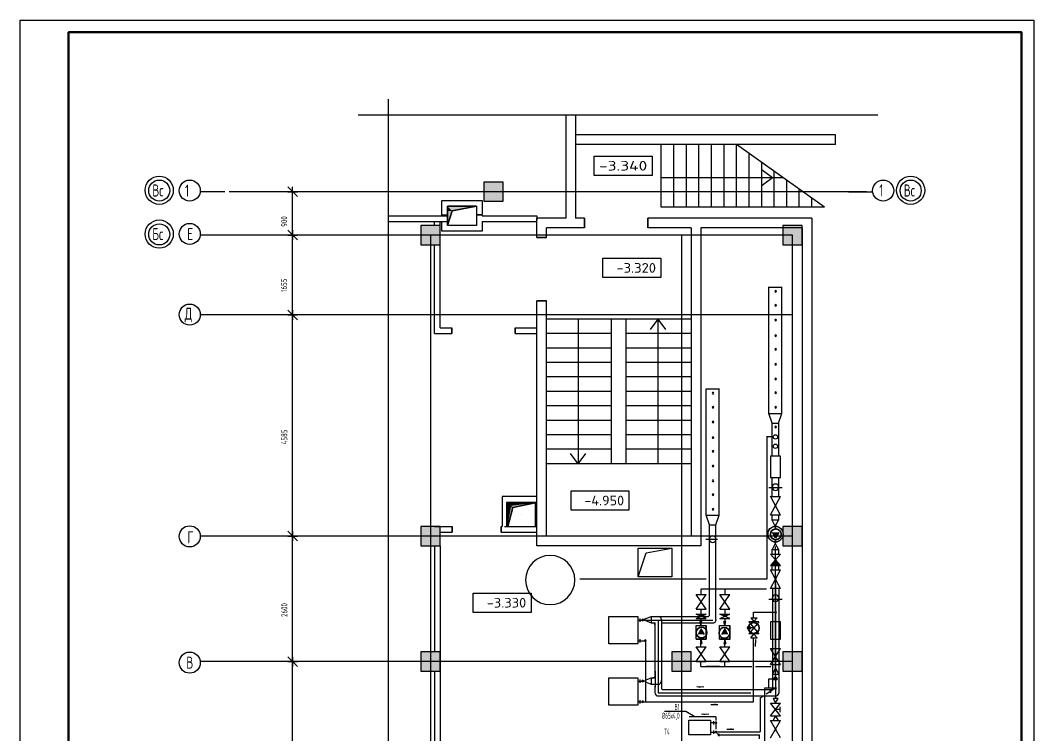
# Model space of a CAD drawing. Extents: x 37 to 1092, y -2983 to -601.
# Drawn here: x 671.6 to 1091.6, y -1895 to -1598.4 of the extents above; entities that cross this region are included whole.
import ezdxf
from ezdxf.enums import TextEntityAlignment as Align

# ---------------------------------------------------------------- set-up
doc = ezdxf.new("R2010")
doc.units = 0
doc.linetypes.add('CENTER', pattern=[20, 15, -1.7, 1.6, -1.7])
doc.linetypes.add('PS-GOST2.303 5', pattern=[24, 20, -1.5, 1, -1.5])
for name, color, linetype in [('0002 Отверстия', 2, 'Continuous'), ('1COL', 7, 'Continuous'), ('1COLS', 7, 'Continuous'), ('1SERV', 7, 'Continuous'), ('1STAIR2D', 8, 'Continuous'), ('1WALL', 7, 'Continuous'), ('1WALLP', 7, 'Continuous'), ('1WALLW', 7, 'Continuous'), ('AXESD', 14, 'Continuous'), ('DUCT-EP4', 7, 'Continuous'), ('FORMAT', 134, 'Continuous'), ('PS_Оси', 7, 'Continuous'), ('АС-пер кирп', 191, 'Continuous'), ('ОВ_Отопление', 6, 'Continuous'), ('Отопление', 7, 'Continuous'), ('ПЛОЩАДИ', 252, 'Continuous')]:
    doc.layers.add(name, color=color, linetype=linetype)
doc.layers.add('задание ЭЛ', color=222, linetype='Continuous', lineweight=35)
doc.styles.add('PStudio', font='cs_gost2304.shx')
doc.styles.add('TXT200', font='TXT.shx', dxfattribs={"width": 0.9, "height": 200})

# ---------------------------------------------------------------- blocks, each defined once
blk = doc.blocks.new('*U55')
at = {"layer": 'DUCT-EP4', "color": 5, "linetype": 'Continuous'}
blk.add_line((-23825, -163790, 3300), (-23825, -163790, 2998), dxfattribs=at)
blk = doc.blocks.new('*U56')
at = {"layer": 'DUCT-EP4', "color": 5, "linetype": 'Continuous'}
for p, q in [((-23525, -163540, 3300), (-24125, -163540, 3300)), ((-24125, -163540, 3300), (-24125, -164040, 3300)), ((-24121, -163543, 3300), (-24125, -164040, 3300)), ((-24118, -163546, 3300), (-24125, -164040, 3300)), ((-24115, -163549, 3300), (-24125, -164040, 3300)), ((-24112, -163551, 3300), (-24125, -164040, 3300)), ((-24109, -163554, 3300), (-24125, -164040, 3300)), ((-24106, -163556, 3300), (-24125, -164040, 3300)), ((-24103, -163559, 3300), (-24125, -164040, 3300)), ((-24100, -163561, 3300), (-24125, -164040, 3300)), ((-24097, -163564, 3300), (-24125, -164040, 3300)), ((-24093, -163566, 3300), (-24125, -164040, 3300)), ((-24090, -163569, 3300), (-24125, -164040, 3300)), ((-24087, -163572, 3300), (-24125, -164040, 3300)), ((-24084, -163574, 3300), (-24125, -164040, 3300)), ((-24081, -163577, 3300), (-24125, -164040, 3300)), ((-24078, -163579, 3300), (-24125, -164040, 3300)), ((-24075, -163582, 3300), (-24125, -164040, 3300)), ((-24072, -163584, 3300), (-24125, -164040, 3300)), ((-24069, -163587, 3300), (-24125, -164040, 3300)), ((-24066, -163589, 3300), (-24125, -164040, 3300)), ((-23525, -163540, 3300), (-24121, -163543, 3300)), ((-23525, -163540, 3300), (-24118, -163546, 3300)), ((-23525, -163540, 3300), (-24115, -163549, 3300)), ((-23525, -163540, 3300), (-24112, -163551, 3300)), ((-23525, -163540, 3300), (-24109, -163554, 3300)), ((-23525, -163540, 3300), (-24106, -163556, 3300)), ((-23525, -163540, 3300), (-24103, -163559, 3300)), ((-23525, -163540, 3300), (-24100, -163561, 3300)), ((-23525, -163540, 3300), (-24097, -163564, 3300)), ((-23525, -163540, 3300), (-24093, -163566, 3300)), ((-23525, -163540, 3300), (-24090, -163569, 3300)), ((-23525, -163540, 3300), (-24087, -163572, 3300)), ((-23525, -163540, 3300), (-24084, -163574, 3300)), ((-23525, -163540, 3300), (-24081, -163577, 3300)), ((-23525, -163540, 3300), (-24078, -163579, 3300)), ((-23525, -163540, 3300), (-24075, -163582, 3300)), ((-23525, -163540, 3300), (-24072, -163584, 3300)), ((-23525, -163540, 3300), (-24069, -163587, 3300)), ((-23525, -163540, 3300), (-24066, -163589, 3300)), ((-23525, -163540, 3300), (-24063, -163592, 3300)), ((-23525, -163540, 3300), (-24060, -163595, 3300)), ((-23525, -163540, 3300), (-24057, -163597, 3300)), ((-23525, -163540, 3300), (-24053, -163600, 3300)), ((-23525, -163540, 3300), (-24050, -163602, 3300)), ((-23525, -163540, 3300), (-24047, -163605, 3300)), ((-23525, -164040, 3300), (-23525, -163540, 3300)), ((-24063, -163592, 3300), (-24125, -164040, 3300)), ((-24060, -163595, 3300), (-24125, -164040, 3300)), ((-24057, -163597, 3300), (-24125, -164040, 3300)), ((-24053, -163600, 3300), (-24125, -164040, 3300)), ((-24050, -163602, 3300), (-24125, -164040, 3300)), ((-24047, -163605, 3300), (-24125, -164040, 3300)), ((-24125, -164040, 3300), (-23525, -164040, 3300))]:
    blk.add_line(p, q, dxfattribs=at)

msp = doc.modelspace()

# ---------------------------------------------------------------- linework, layer by layer
at = {"ltscale": 100}
msp.add_line((1009.51, -1649.86), (1009.51, -1645.86), dxfattribs=at)
at = {"color": 8, "ltscale": 100}
for p, q in [((937.3, -1675.86), (937.3, -1649.86)), ((942.5, -1675.86), (942.5, -1649.86)), ((947.7, -1675.86), (947.7, -1649.86)), ((952.9, -1675.86), (952.9, -1649.86)), ((958.1, -1675.86), (958.1, -1649.86)), ((963.3, -1675.86), (963.3, -1649.86)), ((968.5, -1675.86), (968.5, -1649.86)), ((1004.9, -1675.86), (968.5, -1649.86)), ((973.7, -1675.86), (973.7, -1653.58)), ((978.9, -1675.86), (978.9, -1657.29)), ((984.1, -1675.86), (984.1, -1661.01)), ((989.3, -1675.86), (989.3, -1664.72)), ((994.5, -1675.86), (994.5, -1668.43)), ((999.7, -1675.86), (999.7, -1672.15)), ((1004.9, -1675.86), (937.3, -1675.86))]:
    msp.add_line(p, q, dxfattribs=at)
at = {"layer": '0002 Отверстия', "ltscale": 100}
for p, q in [((927.73, -1817.2), (941.73, -1817.2)), ((927.73, -1829.2), (927.73, -1817.2)), ((931.06, -1819.15), (941.73, -1817.2)), ((941.73, -1817.2), (941.73, -1829.2)), ((927.73, -1829.2), (931.06, -1819.15)), ((941.73, -1829.2), (927.73, -1829.2))]:
    msp.add_line(p, q, dxfattribs=at)
at = {"layer": '1COL', "ltscale": 100}
for p, q in [((871.74, -1665.46), (863.74, -1665.46)), ((863.74, -1665.46), (863.74, -1673.46)), ((871.74, -1673.46), (871.74, -1665.46)), ((863.74, -1673.46), (871.74, -1673.46)), ((995.7, -1683.46), (987.7, -1683.46)), ((987.7, -1683.46), (987.7, -1691.46)), ((995.7, -1691.46), (995.7, -1683.46)), ((987.7, -1691.46), (995.7, -1691.46)), ((995.7, -1808.26), (987.7, -1808.26)), ((987.7, -1808.26), (987.7, -1816.26)), ((995.7, -1816.26), (995.7, -1808.26)), ((987.7, -1816.26), (995.7, -1816.26)), ((949.7, -1860.26), (941.7, -1860.26)), ((941.7, -1860.26), (941.7, -1868.26)), ((949.7, -1868.26), (949.7, -1860.26)), ((995.7, -1860.26), (987.7, -1860.26)), ((987.7, -1860.26), (987.7, -1868.26)), ((995.7, -1868.26), (995.7, -1860.26)), ((941.7, -1868.26), (949.7, -1868.26)), ((987.7, -1868.26), (995.7, -1868.26))]:
    msp.add_line(p, q, dxfattribs=at)
at = {"layer": '1COL', "color": 1, "ltscale": 100}
for p, q in [((845.68, -1683.46), (837.68, -1683.46)), ((837.68, -1683.46), (837.68, -1691.46)), ((845.68, -1691.46), (845.68, -1683.46)), ((995.7, -1683.46), (987.7, -1683.46)), ((987.7, -1683.46), (987.7, -1691.46)), ((995.7, -1691.46), (995.7, -1683.46)), ((837.68, -1691.46), (845.68, -1691.46)), ((987.7, -1691.46), (995.7, -1691.46)), ((845.71, -1808.26), (837.71, -1808.26)), ((837.71, -1808.26), (837.71, -1816.26)), ((845.71, -1816.26), (845.71, -1808.26)), ((995.7, -1808.26), (987.7, -1808.26)), ((987.7, -1808.26), (987.7, -1816.26)), ((995.7, -1816.26), (995.7, -1808.26)), ((837.71, -1816.26), (845.71, -1816.26)), ((987.7, -1816.26), (995.7, -1816.26)), ((845.71, -1860.26), (837.71, -1860.26)), ((837.71, -1860.26), (837.71, -1868.26)), ((845.71, -1868.26), (845.71, -1860.26)), ((949.7, -1860.26), (941.7, -1860.26)), ((941.7, -1860.26), (941.7, -1868.26)), ((949.7, -1868.26), (949.7, -1860.26)), ((995.7, -1860.26), (987.7, -1860.26)), ((987.7, -1860.26), (987.7, -1868.26)), ((995.7, -1868.26), (995.7, -1860.26)), ((837.71, -1868.26), (845.71, -1868.26)), ((941.7, -1868.26), (949.7, -1868.26)), ((987.7, -1868.26), (995.7, -1868.26))]:
    msp.add_line(p, q, dxfattribs=at)
at = {"layer": '1COLS', "ltscale": 100}
for points in [[(863.74, -1673.46), (871.74, -1673.46), (863.74, -1665.46), (871.74, -1665.46)], [(987.7, -1691.46), (995.7, -1691.46), (987.7, -1683.46), (995.7, -1683.46)], [(987.7, -1816.26), (995.7, -1816.26), (987.7, -1808.26), (995.7, -1808.26)], [(941.7, -1868.26), (949.7, -1868.26), (941.7, -1860.26), (949.7, -1860.26)], [(987.7, -1868.26), (995.7, -1868.26), (987.7, -1860.26), (995.7, -1860.26)]]:
    msp.add_solid(points, dxfattribs=at)
at = {"layer": '1COLS', "color": 1, "ltscale": 100}
for points in [[(837.68, -1691.46), (845.68, -1691.46), (837.68, -1683.46), (845.68, -1683.46)], [(987.7, -1691.46), (995.7, -1691.46), (987.7, -1683.46), (995.7, -1683.46)], [(837.71, -1816.26), (845.71, -1816.26), (837.71, -1808.26), (845.71, -1808.26)], [(987.7, -1816.26), (995.7, -1816.26), (987.7, -1808.26), (995.7, -1808.26)], [(837.71, -1868.26), (845.71, -1868.26), (837.71, -1860.26), (845.71, -1860.26)], [(941.7, -1868.26), (949.7, -1868.26), (941.7, -1860.26), (949.7, -1860.26)], [(987.7, -1868.26), (995.7, -1868.26), (987.7, -1860.26), (995.7, -1860.26)]]:
    msp.add_solid(points, dxfattribs=at)
at = {"layer": '1SERV', "linetype": 'ByBlock'}
for p, q in [((909.5, -1662.71), (909.5, -1654.72)), ((909.5, -1654.72), (933.47, -1654.72)), ((933.47, -1654.72), (933.47, -1662.71)), ((933.47, -1662.71), (909.5, -1662.71)), ((913.1, -1705.06), (913.1, -1697.06)), ((913.1, -1697.06), (937.1, -1697.06)), ((937.1, -1697.06), (937.1, -1705.06)), ((937.1, -1705.06), (913.1, -1705.06)), ((899.89, -1801.5), (899.89, -1793.5)), ((899.89, -1793.5), (923.89, -1793.5)), ((923.89, -1793.5), (923.89, -1801.5)), ((923.89, -1801.5), (899.89, -1801.5)), ((859.33, -1843.87), (859.33, -1835.87)), ((859.33, -1835.87), (883.33, -1835.87)), ((883.33, -1835.87), (883.33, -1843.87)), ((883.33, -1843.87), (859.33, -1843.87))]:
    msp.add_line(p, q, dxfattribs=at)
at = {"layer": '1SERV', "color": 4, "linetype": 'Continuous'}
for p, q in [((848.68, -1675.46), (848.68, -1677.46)), ((860.68, -1675.46), (850.61, -1677.46)), ((850.61, -1677.46), (848.68, -1683.46)), ((848.68, -1683.46), (848.68, -1677.46)), ((873.71, -1798.26), (873.71, -1800.36)), ((875.74, -1800.36), (873.71, -1808.26)), ((873.71, -1808.26), (873.71, -1800.36)), ((885.71, -1798.26), (875.74, -1800.36))]:
    msp.add_line(p, q, dxfattribs=at)
at = {"layer": '1SERV', "color": 4, "ltscale": 100}
for p, q in [((860.68, -1675.46), (848.68, -1675.46)), ((848.68, -1675.46), (848.68, -1683.46)), ((850.61, -1677.46), (860.68, -1675.46)), ((848.68, -1683.46), (850.61, -1677.46)), ((848.68, -1683.46), (848.68, -1683.46)), ((885.71, -1798.26), (873.71, -1798.26)), ((873.71, -1798.26), (873.71, -1808.26)), ((873.71, -1808.26), (875.74, -1800.36)), ((875.74, -1800.36), (885.71, -1798.26)), ((873.71, -1808.26), (873.71, -1808.26))]:
    msp.add_line(p, q, dxfattribs=at)
at = {"layer": '1SERV', "color": 4, "linetype": 'Continuous'}
for points in [[(848.68, -1675.46), (848.68, -1677.46), (850.61, -1677.46)], [(873.71, -1798.26), (873.71, -1800.36), (875.74, -1800.36)]]:
    msp.add_solid(points, dxfattribs=at)
at = {"layer": '1SERV', "color": 4, "linetype": 'Continuous', "extrusion": (0, 0, -1)}
for points in [[(-848.68, -1675.46), (-860.68, -1675.46), (-850.61, -1677.46)], [(-848.68, -1677.46), (-850.61, -1677.46), (-848.68, -1683.46)], [(-873.71, -1798.26), (-885.71, -1798.26), (-875.74, -1800.36)], [(-873.71, -1800.36), (-875.74, -1800.36), (-873.71, -1808.26)]]:
    msp.add_solid(points, dxfattribs=at)
at = {"layer": '1STAIR2D'}
for p, q in [((983.36, -1663.74), (979.05, -1660.57)), ((987.93, -1663.74), (937.3, -1663.74)), ((983.36, -1663.74), (979.05, -1666.91)), ((949.71, -1722.27), (889.71, -1722.27)), ((902.84, -1722.27), (902.84, -1782.27)), ((916.71, -1782.27), (916.71, -1722.27)), ((922.71, -1782.27), (922.71, -1722.27)), ((935.82, -1722.27), (932.65, -1726.58)), ((935.82, -1722.27), (935.82, -1782.27)), ((935.82, -1722.27), (939, -1726.58)), ((916.71, -1728.27), (889.71, -1728.27)), ((949.71, -1728.27), (922.71, -1728.27)), ((916.71, -1734.27), (889.71, -1734.27)), ((949.71, -1734.27), (922.71, -1734.27)), ((916.71, -1740.27), (889.71, -1740.27)), ((949.71, -1740.27), (922.71, -1740.27)), ((916.71, -1746.27), (889.71, -1746.27)), ((949.71, -1746.27), (922.71, -1746.27)), ((916.71, -1752.27), (889.71, -1752.27)), ((949.71, -1752.27), (922.71, -1752.27)), ((916.71, -1758.27), (889.71, -1758.27)), ((949.71, -1758.27), (922.71, -1758.27)), ((916.71, -1764.27), (889.71, -1764.27)), ((949.71, -1764.27), (922.71, -1764.27)), ((916.71, -1770.27), (889.71, -1770.27)), ((949.71, -1770.27), (922.71, -1770.27)), ((916.71, -1776.27), (889.71, -1776.27)), ((949.71, -1776.27), (922.71, -1776.27)), ((902.84, -1782.27), (899.67, -1777.95)), ((902.84, -1782.27), (906.02, -1777.95)), ((949.71, -1782.27), (889.71, -1782.27))]:
    msp.add_line(p, q, dxfattribs=at)
at = {"layer": '1WALL', "ltscale": 100}
for p, q in [((897.71, -1637.74), (897.71, -1680.46)), ((901.71, -1637.74), (901.71, -1680.46)), ((1009.51, -1645.86), (901.71, -1645.86)), ((1009.51, -1649.86), (901.71, -1649.86)), ((824.25, -1679.46), (848.68, -1679.46)), ((863.08, -1679.46), (885.71, -1679.46)), ((885.71, -1679.46), (885.71, -1681.26)), ((824.25, -1681.86), (848.68, -1681.86)), ((863.08, -1681.86), (885.71, -1681.86)), ((885.71, -1688.46), (885.71, -1680.46)), ((897.71, -1680.46), (885.71, -1680.46)), ((905.51, -1680.46), (901.71, -1680.46)), ((999.7, -1680.46), (931.71, -1680.46)), ((889.71, -1688.46), (889.71, -1684.46)), ((905.51, -1684.46), (889.71, -1684.46)), ((949.71, -1684.46), (931.71, -1684.46)), ((995.7, -1684.46), (953.71, -1684.46)), ((885.71, -1816.27), (885.71, -1714.66)), ((889.71, -1812.27), (889.71, -1714.66)), ((949.71, -1812.27), (889.71, -1812.27)), ((953.71, -1816.27), (885.71, -1816.27))]:
    msp.add_line(p, q, dxfattribs=at)
at = {"layer": '1WALL'}
for p, q in [((999.7, -1680.46), (999.7, -1997.06)), ((949.71, -1684.46), (949.71, -1714.78)), ((953.71, -1684.46), (953.71, -1710.08)), ((995.7, -1684.46), (995.7, -1993.06)), ((953.71, -1706.6), (953.71, -1816.27)), ((949.71, -1711.3), (949.71, -1812.27)), ((843.28, -1816.26), (843.28, -1860.26)), ((845.68, -1816.26), (845.68, -1987.46)), ((843.28, -1868.26), (843.28, -1987.46))]:
    msp.add_line(p, q, dxfattribs=at)
at = {"layer": '1WALLP'}
for p, q in [((846.28, -1678.86), (846.28, -1673.06)), ((846.28, -1673.06), (863.08, -1673.06)), ((846.28, -1679.26), (846.28, -1673.06)), ((846.28, -1673.06), (863.08, -1673.06)), ((848.68, -1683.46), (848.68, -1675.46)), ((848.68, -1675.46), (860.68, -1675.46)), ((860.68, -1675.46), (860.68, -1678.86)), ((863.08, -1673.06), (863.08, -1678.86)), ((863.08, -1673.06), (863.08, -1678.86)), ((848.68, -1679.26), (846.28, -1679.26)), ((860.68, -1678.86), (863.08, -1678.86)), ((863.08, -1679.26), (860.68, -1679.26)), ((860.68, -1679.26), (860.68, -1683.46)), ((846.28, -1685.86), (846.28, -1681.86)), ((860.68, -1683.46), (848.68, -1683.46)), ((863.08, -1681.86), (863.08, -1683.46)), ((863.08, -1681.86), (863.08, -1685.86)), ((863.08, -1685.86), (846.28, -1685.86)), ((885.71, -1795.86), (871.31, -1795.86)), ((871.31, -1795.86), (871.31, -1808.26)), ((885.71, -1798.26), (873.71, -1798.26)), ((873.71, -1798.26), (873.71, -1808.26)), ((885.71, -1808.26), (885.71, -1798.26)), ((873.71, -1808.26), (885.71, -1808.26))]:
    msp.add_line(p, q, dxfattribs=at)
at = {"layer": '1WALLP', "ltscale": 100}
for p, q in [((843.28, -1683.46), (843.28, -1681.86)), ((845.68, -1725.86), (845.68, -1681.86)), ((843.28, -1728.26), (843.28, -1691.46)), ((845.68, -1725.86), (850.48, -1725.86)), ((876.68, -1725.86), (885.71, -1725.86)), ((843.28, -1728.26), (850.48, -1728.26)), ((876.68, -1728.26), (885.71, -1728.26)), ((843.28, -1808.26), (850.68, -1808.26)), ((870.88, -1808.26), (871.31, -1808.26)), ((872.32, -1808.26), (885.71, -1808.26)), ((845.68, -1810.66), (850.68, -1810.66)), ((870.88, -1810.66), (885.71, -1810.66)), ((872.32, -1810.66), (885.71, -1810.66))]:
    msp.add_line(p, q, dxfattribs=at)
at = {"layer": 'AXESD', "linetype": 'Continuous', "ltscale": 100}
msp.add_line((784.52, -1953.96), (784.52, -1866.26), dxfattribs=at)
at = {"layer": 'FORMAT'}
msp.add_lwpolyline([(671.64, -1598.4), (1091.64, -1598.4), (1091.64, -2192.4), (671.64, -2192.4)], close=True, dxfattribs=at)
at = {"layer": 'FORMAT', "lineweight": 50}
msp.add_lwpolyline([(691.64, -2187.4), (691.64, -1603.4), (1086.64, -1603.4), (1086.64, -2187.4)], close=True, dxfattribs=at)
at = {"layer": 'PS_Оси', "color": 5, "linetype": 'PS-GOST2.303 5', "ltscale": 100}
for p, q in [((1014.9, -1669.46), (824.25, -1669.46)), ((991.71, -1687.46), (746.23, -1687.46)), ((991.71, -1720.56), (747.8, -1720.56)), ((991.71, -1812.26), (747.8, -1812.26)), ((991.71, -1864.26), (747.8, -1864.26))]:
    msp.add_line(p, q, dxfattribs=at)
at = {"layer": 'PS_Оси', "color": 1, "linetype": 'PS-GOST2.303 5', "ltscale": 100}
for p, q in [((841.71, -1687.46), (841.71, -2076.44)), ((945.71, -1687.46), (945.71, -2076.44)), ((991.71, -2076.44), (991.71, -1687.46))]:
    msp.add_line(p, q, dxfattribs=at)
at = {"layer": 'АС-пер кирп', "ltscale": 100}
msp.add_line((863.08, -1679.26), (863.08, -1679.46), dxfattribs=at)
msp.add_line((863.08, -1679.26), (863.08, -1679.46), dxfattribs=at)
at = {"layer": 'задание ЭЛ', "color": 1, "ltscale": 100}
for centre in [(984.74, -1811.52), (953.97, -1852.24), (963.45, -1852.38), (975.6, -1850.36)]:
    msp.add_circle(centre, 2.23, dxfattribs=at)
at = {"layer": 'ОВ_Отопление', "color": 105, "ltscale": 100}
for p, q in [((824.09, -1631.1), (824.09, -2010.77)), ((1027.04, -1637.74), (811.63, -1637.74)), ((953.72, -1834.16), (953.72, -1836.44)), ((953.84, -1834.13), (956.53, -1834.13)), ((960.89, -1834.13), (977.38, -1834.13)), ((963.61, -1834.16), (963.61, -1836.44)), ((976.15, -1834.13), (980.96, -1834.13)), ((953.72, -1842.6), (953.72, -1844.64)), ((963.61, -1842.6), (963.61, -1844.64)), ((953.72, -1846.35), (953.72, -1847.62)), ((963.61, -1846.29), (963.61, -1849.4)), ((953.72, -1849.1), (953.72, -1849.4)), ((953.72, -1858.09), (953.72, -1855.04)), ((963.59, -1858.09), (963.59, -1855.04)), ((953.72, -1866.34), (953.72, -1864.34)), ((963.59, -1866.32), (963.59, -1864.44)), ((953.72, -1866.28), (974.78, -1866.28)), ((976.3, -1866.28), (982.72, -1866.28))]:
    msp.add_line(p, q, dxfattribs=at)
at = {"layer": 'ОВ_Отопление', "color": 200, "ltscale": 100}
for p, q in [((756.4, -1669.46), (746.23, -1669.46)), ((1022.35, -1669.46), (758.27, -1669.46)), ((782.52, -1667.46), (786.52, -1671.46)), ((782.52, -1669.46), (786.52, -1669.46)), ((784.52, -1671.46), (784.52, -1667.46)), ((784.52, -1685.46), (784.52, -1671.46)), ((1014.9, -1669.46), (1024.9, -1669.46)), ((757.8, -1687.46), (746.23, -1687.46)), ((786.52, -1689.46), (782.52, -1685.46)), ((782.52, -1685.46), (786.52, -1689.46)), ((786.52, -1687.46), (782.52, -1687.46)), ((782.52, -1687.46), (786.52, -1687.46)), ((784.52, -1685.46), (784.52, -1689.46)), ((784.52, -1689.46), (784.52, -1685.46)), ((784.52, -1718.56), (784.52, -1689.46)), ((757.8, -1720.56), (746.25, -1720.56)), ((782.52, -1718.56), (786.52, -1722.56)), ((786.52, -1722.56), (782.52, -1718.56)), ((782.52, -1720.56), (786.52, -1720.56)), ((786.52, -1720.56), (782.52, -1720.56)), ((784.52, -1722.56), (784.52, -1718.56)), ((784.52, -1718.56), (784.52, -1722.56)), ((784.52, -1810.26), (784.52, -1722.56)), ((757.8, -1812.26), (746.25, -1812.26)), ((786.52, -1814.26), (782.52, -1810.26)), ((782.52, -1810.26), (786.52, -1814.26)), ((786.52, -1812.26), (782.52, -1812.26)), ((782.52, -1812.26), (786.52, -1812.26)), ((784.52, -1810.26), (784.52, -1814.26)), ((784.52, -1814.26), (784.52, -1810.26)), ((784.52, -1862.26), (784.52, -1814.26)), ((757.8, -1864.26), (746.23, -1864.26)), ((782.52, -1862.26), (786.52, -1866.26)), ((786.52, -1866.26), (782.52, -1862.26)), ((782.52, -1864.26), (786.52, -1864.26)), ((786.52, -1864.26), (782.52, -1864.26)), ((784.52, -1866.26), (784.52, -1862.26)), ((784.52, -1862.26), (784.52, -1866.26)), ((938.67, -1884.84), (947.41, -1884.84))]:
    msp.add_line(p, q, dxfattribs=at)
at = {"layer": 'ОВ_Отопление', "color": 230, "ltscale": 100}
for p, q in [((981.89, -1708.98), (987.33, -1708.98)), ((981.91, -1761.38), (981.91, -1708.93)), ((987.31, -1761.5), (987.31, -1708.93)), ((955.91, -1751.22), (961.36, -1751.22)), ((955.93, -1803.62), (955.93, -1751.17)), ((961.34, -1803.75), (961.34, -1751.18)), ((983.28, -1779.06), (983.28, -1765.19)), ((985.94, -1779.06), (985.94, -1765.29)), ((983.28, -1795.97), (983.28, -1788.02)), ((985.94, -1795.97), (985.94, -1788.02)), ((981.8, -1792.15), (987.43, -1792.15)), ((983.28, -1805.58), (983.28, -1803.48)), ((985.94, -1805.63), (985.94, -1803.48)), ((957.3, -1844.94), (957.3, -1807.43)), ((959.96, -1846.86), (959.96, -1807.54)), ((955.78, -1813.48), (960.64, -1813.48)), ((983.28, -1819.83), (983.28, -1817.71)), ((984.61, -1871.81), (984.61, -1816.55)), ((985.94, -1819.83), (985.94, -1817.68)), ((983.28, -1826.33), (983.28, -1824.33)), ((985.94, -1826.33), (985.94, -1823.67)), ((956.53, -1834.13), (961.72, -1834.13)), ((981.8, -1838.4), (987.43, -1838.4)), ((975.48, -1846.09), (975.48, -1843.78)), ((927.62, -1847.04), (929.87, -1847.04)), ((929.57, -1846.97), (933.13, -1845.59)), ((929.85, -1846.86), (933.13, -1848.25)), ((930.24, -1847.04), (958.65, -1847.04)), ((933.13, -1845.59), (933.13, -1848.25)), ((933.13, -1845.59), (956.66, -1845.59)), ((935.93, -1846.98), (935.93, -1877.28)), ((937.34, -1846.78), (937.34, -1847.86)), ((956.63, -1845.6), (956.91, -1845.54)), ((956.91, -1845.54), (957.13, -1845.36)), ((957.13, -1845.36), (957.25, -1845.19)), ((957.25, -1845.19), (957.3, -1844.92)), ((984.7, -1843.93), (975.52, -1843.93)), ((933.13, -1848.25), (934.69, -1848.25)), ((934.68, -1848.24), (934.68, -1870.44)), ((937.33, -1848.25), (958.64, -1848.25)), ((937.34, -1848.21), (937.34, -1872.47)), ((951.71, -1849.37), (955.95, -1849.37)), ((951.71, -1854.97), (951.71, -1849.37)), ((951.71, -1854.97), (951.71, -1849.37)), ((951.71, -1849.37), (955.95, -1849.37)), ((955.95, -1854.97), (955.95, -1849.37)), ((955.95, -1849.37), (955.95, -1854.97)), ((961.46, -1849.37), (965.7, -1849.37)), ((961.46, -1854.97), (961.46, -1849.37)), ((961.46, -1854.97), (961.46, -1849.37)), ((961.46, -1849.37), (965.7, -1849.37)), ((965.7, -1854.97), (965.7, -1849.37)), ((965.7, -1849.37), (965.7, -1854.97)), ((927.62, -1855.61), (930.71, -1855.61)), ((930.71, -1855.51), (930.71, -1871.45)), ((951.71, -1854.97), (955.95, -1854.97)), ((955.95, -1854.97), (951.71, -1854.97)), ((961.46, -1854.97), (965.7, -1854.97)), ((965.7, -1854.97), (961.46, -1854.97)), ((961.58, -1854.97), (965.82, -1854.97)), ((975.48, -1881), (975.48, -1854.48)), ((930.71, -1867.82), (930.71, -1880.98)), ((934.73, -1868.25), (934.73, -1874.93)), ((955.88, -1866.17), (961.47, -1866.17)), ((927.62, -1872.43), (930.15, -1872.43)), ((929.57, -1872.38), (930.42, -1872.05)), ((929.85, -1872.27), (930.27, -1872.45)), ((931.05, -1872.78), (933.13, -1873.67)), ((931.09, -1871.79), (933.13, -1871.01)), ((933.04, -1871), (934.04, -1871)), ((933.13, -1871.01), (933.13, -1873.67)), ((934.73, -1871), (933.76, -1871)), ((934.02, -1871), (934.3, -1870.94)), ((934.3, -1870.94), (934.52, -1870.76)), ((934.52, -1870.76), (934.64, -1870.59)), ((934.64, -1870.59), (934.7, -1870.32)), ((937.35, -1872.27), (937.35, -1874.69)), ((933.02, -1873.66), (935.98, -1873.66)), ((934.68, -1874.43), (934.68, -1877.15)), ((935.93, -1877.28), (974.46, -1877.28)), ((937.33, -1875.19), (937.4, -1875.48)), ((937.34, -1874.2), (937.34, -1875.23)), ((937.4, -1875.48), (937.57, -1875.69)), ((937.57, -1875.69), (937.74, -1875.82)), ((937.74, -1875.82), (938.01, -1875.87)), ((937.89, -1875.86), (973.75, -1875.86)), ((972.86, -1875.86), (982.87, -1875.86)), ((927.62, -1881), (975.48, -1881)), ((936.07, -1878.52), (974.03, -1878.52)), ((972.7, -1878.52), (984.58, -1878.52))]:
    msp.add_line(p, q, dxfattribs=at)
at = {"layer": 'ОВ_Отопление', "color": 6, "ltscale": 100}
for p, q in [((983.26, -1765.38), (981.91, -1761.38)), ((981.91, -1761.38), (987.31, -1761.38)), ((985.92, -1765.38), (987.31, -1761.38)), ((983.26, -1765.38), (985.92, -1765.38)), ((982.56, -1771.12), (980.96, -1771.12)), ((983.66, -1771.12), (982.17, -1771.12)), ((986.69, -1779.06), (982.61, -1779.06)), ((982.61, -1779.06), (982.61, -1788.02)), ((986.69, -1788.02), (986.69, -1779.06)), ((982.61, -1788.02), (986.69, -1788.02)), ((986.68, -1803.51), (982.54, -1795.75)), ((982.54, -1803.49), (986.68, -1795.87)), ((982.54, -1795.87), (986.68, -1795.87)), ((957.28, -1807.62), (955.93, -1803.62)), ((955.93, -1803.62), (961.34, -1803.62)), ((959.94, -1807.62), (961.34, -1803.62)), ((982.54, -1803.48), (986.68, -1803.48)), ((983.26, -1805.52), (985.92, -1805.52)), ((984.55, -1808.09), (983.26, -1805.64)), ((984.55, -1808.09), (985.92, -1805.62)), ((957.28, -1807.62), (959.94, -1807.62)), ((984.55, -1808.09), (984.55, -1809.24)), ((984.57, -1815.35), (984.57, -1813.78)), ((984.55, -1815.29), (983.26, -1817.74)), ((983.26, -1817.85), (985.92, -1817.85)), ((984.55, -1815.29), (985.92, -1817.76)), ((982.51, -1824.43), (984.56, -1822.12)), ((986.68, -1824.46), (982.54, -1819.79)), ((982.54, -1824.44), (986.68, -1819.79)), ((982.54, -1819.79), (986.68, -1819.79)), ((986.62, -1824.43), (984.56, -1822.12)), ((982.51, -1824.43), (986.62, -1824.43)), ((982.54, -1824.43), (986.68, -1824.43)), ((986.68, -1833.93), (982.54, -1826.17)), ((982.54, -1833.91), (986.68, -1826.29)), ((982.54, -1826.29), (986.68, -1826.29)), ((982.54, -1833.9), (986.68, -1833.9)), ((955.87, -1842.6), (951.72, -1836.44)), ((951.72, -1842.6), (955.87, -1836.44)), ((951.72, -1836.44), (955.87, -1836.44)), ((965.74, -1842.6), (961.6, -1836.44)), ((961.6, -1842.6), (965.74, -1836.44)), ((961.6, -1836.44), (965.74, -1836.44)), ((951.72, -1842.6), (955.87, -1842.6)), ((961.6, -1842.6), (965.74, -1842.6)), ((951.75, -1846.34), (955.86, -1846.34)), ((951.76, -1844.62), (953.79, -1845.48)), ((951.76, -1844.62), (955.81, -1844.62)), ((951.79, -1846.35), (955.93, -1844.59)), ((955.93, -1846.37), (951.79, -1844.59)), ((951.79, -1844.64), (955.93, -1844.64)), ((951.79, -1846.34), (955.93, -1846.34)), ((953.35, -1847.62), (954.12, -1847.62)), ((953.73, -1849.11), (953.36, -1847.62)), ((953.73, -1849.11), (954.11, -1847.62)), ((961.56, -1844.62), (963.6, -1845.48)), ((961.56, -1844.62), (965.62, -1844.62)), ((961.56, -1846.34), (965.67, -1846.34)), ((965.74, -1846.37), (961.59, -1844.59)), ((961.59, -1846.35), (965.74, -1844.59)), ((961.59, -1844.64), (965.74, -1844.64)), ((961.59, -1846.34), (965.74, -1846.34)), ((963.65, -1849.11), (963.28, -1847.59)), ((963.28, -1847.62), (964.05, -1847.62)), ((963.65, -1849.11), (964.05, -1847.6)), ((973.61, -1847.79), (977.76, -1852.72)), ((977.76, -1847.79), (973.61, -1852.72)), ((977.76, -1847.79), (973.61, -1847.79)), ((974.41, -1846.09), (975.64, -1847.62)), ((974.41, -1846.09), (977.07, -1846.09)), ((975.64, -1847.62), (977.08, -1846.12)), ((975.64, -1847.79), (975.64, -1847.62)), ((986.69, -1847.82), (982.61, -1847.83)), ((982.61, -1847.83), (982.61, -1854.99)), ((986.69, -1854.99), (986.69, -1847.82)), ((975.6, -1850.3), (974.2, -1850.3)), ((953.76, -1855.34), (953.38, -1856.85)), ((953.76, -1855.34), (954.15, -1856.84)), ((963.63, -1855.34), (963.25, -1856.85)), ((963.63, -1855.34), (964.02, -1856.84)), ((977.76, -1852.72), (973.61, -1852.72)), ((974.35, -1854.48), (975.58, -1852.96)), ((974.35, -1854.48), (977.01, -1854.48)), ((975.58, -1852.96), (977.02, -1854.45)), ((975.64, -1853.02), (975.64, -1852.72)), ((982.61, -1854.99), (986.69, -1854.99)), ((955.87, -1864.27), (951.72, -1858.11)), ((951.72, -1864.27), (955.87, -1858.11)), ((951.72, -1858.11), (955.87, -1858.11)), ((953.38, -1856.82), (954.15, -1856.82)), ((965.74, -1864.27), (961.59, -1858.11)), ((961.59, -1864.27), (965.74, -1858.11)), ((961.59, -1858.11), (965.74, -1858.11)), ((963.25, -1856.82), (964.02, -1856.82)), ((986.71, -1865.48), (982.57, -1858.9)), ((982.57, -1865.48), (986.71, -1858.9)), ((982.57, -1858.9), (986.71, -1858.9)), ((951.72, -1864.27), (955.87, -1864.27)), ((961.59, -1864.27), (965.74, -1864.27)), ((982.57, -1865.48), (986.71, -1865.48)), ((984.63, -1866.96), (983.34, -1869.41)), ((984.63, -1866.96), (986, -1869.43)), ((981.8, -1875.23), (981.8, -1871.43)), ((981.8, -1871.43), (983.13, -1871.43)), ((983.34, -1869.52), (986, -1869.52)), ((984.7, -1875.33), (980.04, -1875.33)), ((980.07, -1875.4), (980.07, -1881.11)), ((984.31, -1875.45), (980.81, -1877.8)), ((979.38, -1878.77), (978.15, -1879.6)), ((978.23, -1879.6), (978.23, -1893.45)), ((980.07, -1880.42), (980.07, -1897.1)), ((982.57, -1886.72), (986.71, -1881.46)), ((986.71, -1886.72), (982.57, -1881.46)), ((982.57, -1881.46), (986.71, -1881.46)), ((983.59, -1879.45), (985.75, -1879.45)), ((983.6, -1879.54), (984.65, -1881.34)), ((984.65, -1881.34), (985.75, -1879.54)), ((984.67, -1884.04), (986.69, -1884.04)), ((986.62, -1885.18), (986.62, -1882.98)), ((982.57, -1886.72), (986.71, -1886.72)), ((986.71, -1895.92), (982.57, -1888.76)), ((982.57, -1895.92), (986.71, -1888.76)), ((982.57, -1888.76), (986.71, -1888.76)), ((983.6, -1888.76), (984.65, -1886.96)), ((984.65, -1886.96), (985.75, -1888.76)), ((959.62, -1893.45), (978.23, -1893.45)), ((960.39, -1894.08), (961.1, -1894.73)), ((961.02, -1894.68), (978.01, -1894.68)), ((978.02, -1896.35), (978.02, -1894.7))]:
    msp.add_line(p, q, dxfattribs=at)
at = {"layer": 'ОВ_Отопление', "color": 230, "linetype": 'Continuous'}
for p, q in [((984.56, -1822.12), (982.51, -1824.43)), ((986.62, -1824.43), (984.56, -1822.12)), ((953.79, -1845.48), (951.76, -1844.62)), ((955.81, -1844.62), (953.79, -1845.48)), ((963.6, -1845.48), (961.56, -1844.62)), ((965.62, -1844.62), (963.6, -1845.48))]:
    msp.add_line(p, q, dxfattribs=at)
at = {"layer": 'ОВ_Отопление', "color": 0, "ltscale": 100}
for p, q in [((983.34, -1833.89), (983.34, -1875.06)), ((983.34, -1833.89), (983.34, -1842.38)), ((984.63, -1832.01), (984.63, -1868.75)), ((986, -1833.94), (986, -1877.3)), ((986, -1833.94), (986, -1843.04)), ((984.63, -1843.76), (984.63, -1847.83)), ((984.63, -1854.99), (984.63, -1858.9)), ((984.63, -1865.48), (984.63, -1866.96)), ((984.67, -1869.52), (984.67, -1879.59))]:
    msp.add_line(p, q, dxfattribs=at)
at = {"layer": 'ОВ_Отопление', "ltscale": 100}
for p, q in [((928.47, -1846.36), (928.47, -1847.74)), ((928.47, -1854.95), (928.47, -1856.32)), ((928.47, -1871.7), (928.47, -1873.08)), ((928.47, -1880.33), (928.47, -1881.71)), ((947.41, -1884.84), (951.2, -1886.99)), ((958.88, -1888.95), (958.88, -1890.32)), ((958.88, -1892.88), (958.88, -1894.26))]:
    msp.add_line(p, q, dxfattribs=at)
at = {"layer": 'ОВ_Отопление', "color": 144, "ltscale": 100}
for centre in [(729.23, -1668.87), (1040.64, -1668.87), (729.23, -1687.03)]:
    msp.add_circle(centre, 5.84, dxfattribs=at)
at = {"layer": 'ОВ_Отопление', "color": 4, "linetype": 'Continuous', "lineweight": 25, "ltscale": 100}
for centre in [(729.23, -1669.01), (741.88, -1669.01), (1029.24, -1669.01), (1040.64, -1669.01), (729.23, -1687.17), (741.88, -1686.97), (741.88, -1720.42), (741.88, -1812.36), (741.88, -1864.71)]:
    msp.add_circle(centre, 4.37, dxfattribs=at)
at = {"layer": 'ОВ_Отопление', "color": 230, "ltscale": 100}
for centre, radius in [((984.6, -1771.14), 0.918), ((984.6, -1775), 0.918), ((984.58, -1811.43), 3.21)]:
    msp.add_circle(centre, radius, dxfattribs=at)
at = {"layer": 'ОВ_Отопление', "color": 6, "ltscale": 100}
msp.add_circle((973.6, -1850.3), 0.6, dxfattribs=at)
at = {"layer": 'ОВ_Отопление', "ltscale": 100}
msp.add_circle((984.62, -1871.38), 0.633, dxfattribs=at)
at = {"layer": 'ОВ_Отопление', "color": 230, "ltscale": 100}
for centre, radius, start, end in [((984.66, -1792.01), 1.36, 0, 180), ((984.66, -1792.01), 1.36, 180, 0), ((984.64, -1811.45), 3.19, 0, 180), ((958.58, -1813.5), 1.36, 0, 180), ((958.58, -1813.5), 1.36, 180, 0), ((984.64, -1811.45), 3.19, 180, 0), ((984.66, -1838.02), 1.36, 0, 180), ((984.66, -1838.02), 1.36, 180, 0), ((935.98, -1846.95), 1.36, 6.016, 95.1388), ((958.61, -1846.9), 1.36, 268.0965, 0), ((958.61, -1846.9), 1.36, 0, 5.3005), ((934, -1848.95), 0.678, 0, 90.5465), ((934, -1848.95), 0.678, 352.6281, 0), ((982.67, -1856.45), 0.678, 0, 7.3719), ((936, -1872.3), 1.36, 268.0965, 0), ((936, -1872.3), 1.36, 0, 5.3005), ((936.03, -1877.17), 1.36, 178.0965, 270), ((982.66, -1875.18), 0.678, 269.4535, 0), ((984.67, -1877.16), 1.36, 264.8612, 353.984), ((936.03, -1877.17), 1.36, 270, 275.3005)]:
    msp.add_arc(centre, radius, start, end, dxfattribs=at)
at = {"layer": 'ОВ_Отопление', "color": 6, "ltscale": 100}
for centre, radius, start, end in [((984.65, -1799.75), 0.242, 0, 180), ((984.65, -1799.75), 0.242, 180, 0), ((984.65, -1830.17), 0.242, 0, 180), ((984.65, -1830.17), 0.242, 180, 0), ((953.74, -1839.43), 0.242, 0, 180), ((953.74, -1839.43), 0.242, 180, 0), ((963.62, -1839.43), 0.242, 0, 180), ((963.62, -1839.43), 0.242, 180, 0), ((973.6, -1850.3), 0.6, 90, 270), ((973.6, -1850.3), 0.6, 270, 90), ((953.74, -1861.1), 0.242, 0, 180), ((953.74, -1861.1), 0.242, 180, 0), ((963.61, -1861.1), 0.242, 0, 180), ((963.61, -1861.1), 0.242, 180, 0), ((984.68, -1862.31), 0.242, 0, 180), ((984.68, -1862.31), 0.242, 180, 0), ((984.68, -1892.49), 0.242, 0, 180), ((984.68, -1892.49), 0.242, 180, 0)]:
    msp.add_arc(centre, radius, start, end, dxfattribs=at)
at = {"layer": 'ОВ_Отопление', "color": 230, "linetype": 'Continuous'}
msp.add_solid([(984.56, -1822.12), (982.51, -1824.43), (986.62, -1824.43)], dxfattribs=at)
at = {"layer": 'ОВ_Отопление', "color": 230, "linetype": 'Continuous', "extrusion": (0, 0, -1)}
for points in [[(-951.76, -1844.62), (-955.81, -1844.62), (-953.79, -1845.48)], [(-961.56, -1844.62), (-965.62, -1844.62), (-963.6, -1845.48)]]:
    msp.add_solid(points, dxfattribs=at)
at = {"layer": 'Отопление', "color": 105, "ltscale": 20}
for p, q in [((981.01, -1771.16), (981.01, -1830.04)), ((903.47, -1829.96), (955.87, -1829.96)), ((961.23, -1829.96), (981, -1829.96)), ((915.55, -1845.55), (927.55, -1845.55)), ((915.55, -1856.95), (915.55, -1845.55)), ((927.55, -1845.55), (927.55, -1856.95)), ((927.55, -1856.95), (915.55, -1856.95)), ((915.55, -1870.94), (927.55, -1870.94)), ((915.55, -1882.34), (915.55, -1870.94)), ((927.55, -1870.94), (927.55, -1882.34)), ((927.55, -1882.34), (915.55, -1882.34))]:
    msp.add_line(p, q, dxfattribs=at)
at = {"layer": 'Отопление', "linetype": 'CENTER', "ltscale": 100}
for p, q in [((976.38, -1857.99), (976.44, -1855.07)), ((954.9, -1874.81), (951.99, -1874.74)), ((957.83, -1882), (960.75, -1882.06)), ((956.94, -1886.14), (954.02, -1886.08)), ((964.43, -1892.25), (967.35, -1892.31))]:
    msp.add_line(p, q, dxfattribs=at)
at = {"layer": 'Отопление', "color": 54, "ltscale": 20}
for p, q in [((915.55, -1870.94), (927.55, -1870.94)), ((948.7, -1888.49), (957.7, -1888.49)), ((948.7, -1894.69), (948.7, -1888.49)), ((959.9, -1887.18), (948.86, -1887.18)), ((957.7, -1888.49), (957.7, -1894.69)), ((957.76, -1889.57), (959.96, -1889.57)), ((959.9, -1887.16), (959.9, -1888.67)), ((959.9, -1889.54), (959.9, -1892.32)), ((957.76, -1893.5), (960.3, -1893.5)), ((957.7, -1894.69), (948.7, -1894.69))]:
    msp.add_line(p, q, dxfattribs=at)
at = {"layer": 'Отопление', "color": 2}
for centre, radius, start, end in [((984.71, -1710.75), 0.303, 0, 180), ((984.71, -1710.75), 0.303, 180, 0), ((984.71, -1716.59), 0.303, 0, 180), ((984.71, -1716.59), 0.303, 180, 0), ((984.71, -1722.71), 0.303, 0, 180), ((984.71, -1722.71), 0.303, 180, 0), ((984.71, -1729.15), 0.303, 0, 180), ((984.71, -1729.15), 0.303, 180, 0), ((984.71, -1734.81), 0.303, 0, 180), ((984.71, -1734.81), 0.303, 180, 0), ((984.71, -1740.99), 0.303, 0, 180), ((984.71, -1740.99), 0.303, 180, 0), ((984.71, -1747.1), 0.303, 0, 180), ((984.71, -1747.1), 0.303, 180, 0), ((958.73, -1752.99), 0.303, 0, 180), ((958.73, -1752.99), 0.303, 180, 0), ((984.71, -1752.81), 0.303, 0, 180), ((984.71, -1752.81), 0.303, 180, 0), ((958.73, -1758.83), 0.303, 0, 180), ((958.73, -1758.83), 0.303, 180, 0), ((984.71, -1758.85), 0.303, 0, 180), ((984.71, -1758.85), 0.303, 180, 0), ((958.73, -1764.95), 0.303, 0, 180), ((958.73, -1764.95), 0.303, 180, 0), ((984.71, -1767), 0.303, 0, 180), ((984.71, -1767), 0.303, 180, 0), ((958.73, -1771.39), 0.303, 0, 180), ((958.73, -1771.39), 0.303, 180, 0), ((958.73, -1777.05), 0.303, 0, 180), ((958.73, -1777.05), 0.303, 180, 0), ((958.73, -1783.23), 0.303, 0, 180), ((958.73, -1783.23), 0.303, 180, 0), ((958.73, -1789.34), 0.303, 0, 180), ((958.73, -1789.34), 0.303, 180, 0), ((958.73, -1795.05), 0.303, 0, 180), ((958.73, -1795.05), 0.303, 180, 0), ((958.73, -1801.09), 0.303, 0, 180), ((958.73, -1801.09), 0.303, 180, 0), ((984.71, -1843.88), 0.303, 0, 180), ((929.57, -1846.97), 0.303, 0, 180), ((929.57, -1846.97), 0.303, 180, 0), ((984.71, -1843.88), 0.303, 180, 0), ((930.66, -1855.56), 0.303, 0, 180), ((930.66, -1855.56), 0.303, 180, 0), ((929.57, -1872.31), 0.303, 0, 180), ((929.57, -1872.31), 0.303, 180, 0), ((982.47, -1876.75), 0.303, 0, 180), ((982.47, -1876.75), 0.303, 180, 0), ((984.71, -1875.34), 0.303, 0, 180), ((984.71, -1875.34), 0.303, 180, 0), ((929.57, -1880.94), 0.303, 0, 180), ((929.57, -1880.94), 0.303, 180, 0), ((959.99, -1889.62), 0.303, 0, 180), ((959.99, -1889.62), 0.303, 180, 0), ((959.99, -1893.49), 0.303, 0, 180), ((959.99, -1893.49), 0.303, 180, 0), ((961.14, -1894.67), 0.303, 0, 180), ((961.14, -1894.67), 0.302, 180, 0)]:
    msp.add_arc(centre, radius, start, end, dxfattribs=at)
at = {"layer": 'Отопление', "color": 105, "ltscale": 20}
for start, end in [(0, 180), (180, 0)]:
    msp.add_arc((891.26, -1830.46), 10.21, start, end, dxfattribs=at)
at = {"layer": 'Отопление', "linetype": 'CENTER', "ltscale": 100}
for points in [[(976.38, -1857.99), (976.38, -1857.99), (976.75, -1855.95), (976.06, -1855.94)], [(954.9, -1874.81), (954.9, -1874.81), (952.86, -1874.43), (952.85, -1875.12)], [(956.94, -1886.14), (956.94, -1886.14), (954.89, -1885.77), (954.88, -1886.45)], [(957.83, -1882), (957.83, -1882), (959.87, -1882.37), (959.88, -1881.69)], [(964.43, -1892.25), (964.43, -1892.25), (966.48, -1892.62), (966.49, -1891.93)]]:
    msp.add_solid(points, dxfattribs=at)
at = {"layer": 'ПЛОЩАДИ', "color": 0, "linetype": 'Continuous'}
for p, q in [((984.65, -1813.08), (983.32, -1810.72)), ((985.98, -1810.72), (984.65, -1813.08)), ((953.84, -1850.64), (952.51, -1853)), ((955.17, -1853), (953.84, -1850.64)), ((963.59, -1850.64), (962.25, -1853)), ((964.92, -1853), (963.59, -1850.64))]:
    msp.add_line(p, q, dxfattribs=at)
at = {"layer": 'ПЛОЩАДИ', "color": 0, "linetype": 'Continuous', "extrusion": (0, 0, -1)}
msp.add_solid([(-983.32, -1810.72), (-985.98, -1810.72), (-984.65, -1813.08)], dxfattribs=at)
at = {"layer": 'ПЛОЩАДИ', "color": 0, "linetype": 'Continuous'}
for points in [[(953.84, -1850.64), (952.51, -1853), (955.17, -1853)], [(963.59, -1850.64), (962.25, -1853), (964.92, -1853)]]:
    msp.add_solid(points, dxfattribs=at)

# ---------------------------------------------------------------- block references
at = {"layer": 'DUCT-EP4', "xscale": 0.02, "yscale": 0.02, "zscale": 0.02}
for name in ['*U56', '*U55']:
    msp.add_blockref(name, (1355.71, 1472.54), dxfattribs=at)

# ---------------------------------------------------------------- texts
at = {"layer": '1SERV', "linetype": 'ByBlock', "ltscale": 100, "style": 'TXT200'}
for s, height, width, p, p2 in [('-3.340', 3.996, 0.954545, (911.49, -1660.71), (931.47, -1660.71)), (' -3.320', 4, 0.813953, (915.1, -1703.06), (935.1, -1703.06)), (' -4.950', 4, 0.813953, (901.89, -1799.5), (921.89, -1799.5)), (' -3.330', 4, 0.813953, (861.33, -1841.87), (881.33, -1841.87))]:
    msp.add_text(s, height=height, dxfattribs=dict(at, width=width)).set_placement(p, p2, align=Align.FIT)
at = {"layer": 'ОВ_Отопление', "color": 200, "ltscale": 100, "style": 'PStudio'}
for s, height, width, p in [('Вс', 5, 0.85, (726.36, -1671.46)), ('1', 5, 0.85, (739.93, -1671.54)), ('1', 5, 0.85, (1027.6, -1671.43)), ('Вс', 5, 0.85, (1037.78, -1671.46)), ('Бс', 5, 0.85, (726.32, -1689.51)), ('Е', 5, 0.85, (740.81, -1689.52)), ('Д', 5, 0.85, (739.79, -1722.56)), ('Г', 5, 0.85, (740.89, -1815.23)), ('В', 5, 0.85, (740.44, -1867.21)), ('   %%C65х4,0', 2.5, 0.65, (934.52, -1887.95)), ('В1', 2.5, 0.65, (942.75, -1884.36)), ('Т4', 2.5, 0.65, (938.53, -1894.56))]:
    msp.add_text(s, height=height, dxfattribs=dict(at, width=width)).set_placement(p)
at = {"layer": 'ОВ_Отопление', "color": 200, "ltscale": 100, "style": 'PStudio', "width": 0.85}
for s, p in [('900', (782.23, -1684)), ('1655', (782.17, -1711.05)), ('4585', (782.31, -1774.2)), ('2600', (782.33, -1845.76))]:
    msp.add_text(s, height=2.5, rotation=90, dxfattribs=at).set_placement(p)

# ---------------------------------------------------------------- meshes
at = {"layer": '1WALLW', "ltscale": 100}
mesh = msp.add_polyface(dxfattribs=at)
corners = [(905.51, -1684.46), (905.51, -1680.46), (931.71, -1684.46), (931.71, -1680.46)]
mesh.append_faces([[corners[k] for k in face] for face in [(0, 1), (2, 3)]])
mesh = msp.add_polyface(dxfattribs=at)
corners = [(885.71, -1688.46), (889.71, -1688.46), (885.71, -1714.66), (889.71, -1714.66)]
mesh.append_faces([[corners[k] for k in face] for face in [(0, 1), (2, 3)]])
mesh = msp.add_polyface(dxfattribs=at)
corners = [(876.68, -1725.86), (876.68, -1728.26), (850.48, -1725.86), (850.48, -1728.26)]
mesh.append_faces([[corners[k] for k in face] for face in [(0, 1), (2, 3)]])
mesh = msp.add_polyface(dxfattribs=at)
corners = [(850.68, -1810.66), (850.68, -1808.26), (870.88, -1810.66), (870.88, -1808.26)]
mesh.append_faces([[corners[k] for k in face] for face in [(0, 1), (2, 3)]])

doc.saveas('drawing.dxf')
